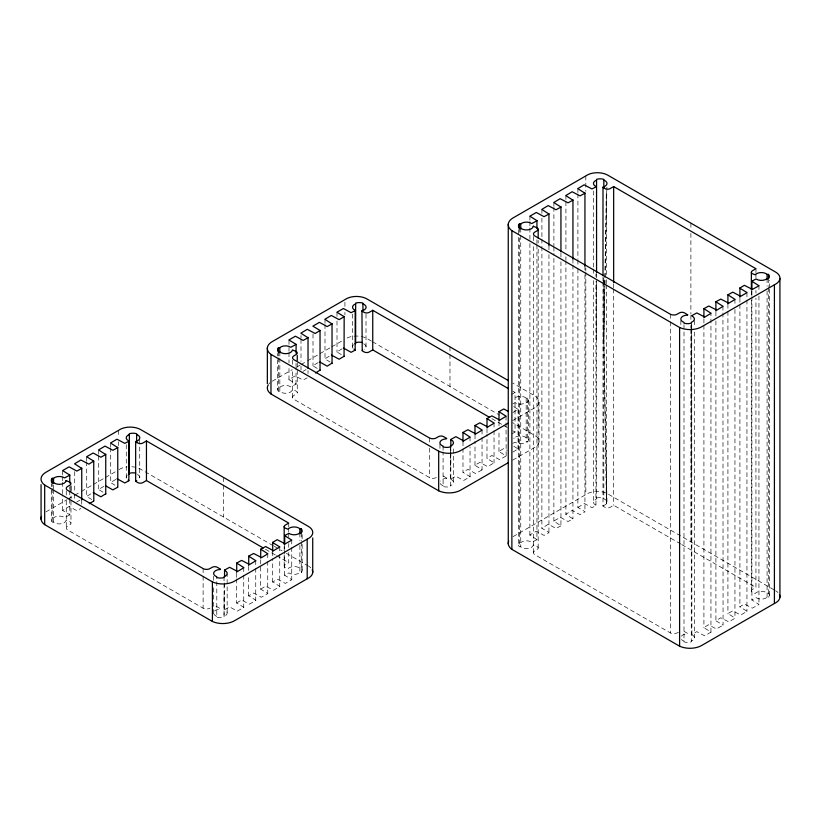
<?xml version="1.0" encoding="UTF-8"?>
<svg xmlns="http://www.w3.org/2000/svg" width="821" height="821" viewBox="0 0 821 821"><rect width="100%" height="100%" fill="white"/><g stroke="black" fill="none" stroke-linecap="round" stroke-linejoin="round"><path stroke-width="0.62" stroke-dasharray="4.11 3.08" d="M213.706 613.554L213.706 585.465M213.706 580.355L213.706 575.244M224.061 596.539L224.061 616.335A6.784 3.92 0 0 0 224.728 609.993L224.728 609.993M227.15 612.497L227.15 574.177M284.169 566.131L284.169 552.081M284.169 550.809L284.169 544.426M292.553 397.364L292.553 370.138M450.36 465.897L450.36 454.762M450.36 453.52L450.36 448.574M453.449 481.845L453.49 448.03M528.437 400.227L528.437 439.83M533.465 552.738L533.465 245.233M538.176 242.975L538.176 240.481M596.559 339.494L596.559 280.854M606.421 284.856L606.421 503.725L603.835 339.494L603.835 285.954M603.835 284.682L603.835 278.309M691.272 481.711L691.272 324.911M769.349 289.136L769.349 595.215M769.349 287.873L769.349 280.289M606.986 502L603.835 339.494L604.738 285.872M604.759 284.6L606.319 191.396M603.835 339.494L604.923 285.718M604.944 284.446L606.904 187.137M446.788 478.253L446.347 478.469A6.784 3.92 0 0 0 440.302 481.096M722.942 312.975L723.065 625.171L715.789 620.686L720.807 617.782L728.771 621.918L735.093 618.162L727.919 613.503L732.814 610.855L740.665 615.042L747.079 611.286L739.783 606.832L744.37 604.01L752.385 608.145L759.004 604.461L751.79 599.905L756.059 597.657A6.784 3.92 0 0 0 767.081 597.298L768.477 597.298A8.005 4.618 0 0 0 768.477 593.101L767.081 593.101A6.784 3.92 0 0 0 760.944 591.284A6.784 3.92 0 0 0 755.217 593.511L752.436 592.423A3.633 2.104 0 0 1 752.436 589.457L755.946 587.426L755.946 298.156M69.744 499.219L69.847 514.849L62.653 510.446L69.128 506.454L76.805 510.662L80.848 508.527M482.04 437.583L482.04 469.91L474.897 465.148L479.905 462.408L487.612 466.626L494.18 462.808L486.976 458.508L487.007 434.258M506.034 422.846L506.157 455.932L498.87 451.458L503.714 448.553L507.162 450.37M514.254 438.188L513.577 438.229M536.944 244.884L536.944 539.674L529.812 534.912L536.329 531.187L544.046 535.395L549.085 532.542L541.881 528.272L541.911 247.583M560.938 261.755L560.938 525.82L553.806 521.058L560.333 517.322L568.05 521.54L572.945 518.882L565.772 514.264L572.196 510.426L580.047 514.613L585.086 511.76L577.881 507.481L577.912 267.759M602.912 505.808L603.127 505.695A6.784 3.92 0 0 0 606.976 502.39A6.784 3.92 0 0 0 603.835 498.85L603.835 283.82M436.259 477.535A4.854 2.802 0 0 1 429.404 477.535L293.969 399.334A4.854 2.802 0 0 1 293.969 395.383L296.207 394.09A3.633 2.104 0 0 0 296.207 391.124L292.358 389.544A6.794 3.92 0 0 1 287.288 393.136A6.794 3.92 0 0 1 279.838 391.443L278.452 391.443A8.005 4.618 0 0 1 278.452 387.245L279.838 387.245A6.794 3.92 0 0 1 290.829 386.865L296.176 384.074L288.869 379.589L295.17 375.885L303.093 380.01L307.136 377.886M450.975 478.93L455.901 476.262L463.619 480.48L470.166 476.693L462.972 472.362L463.003 448.995M691.754 328.605L691.887 634.305L696.813 631.647L704.664 635.823L711.078 632.067L703.792 627.644L708.369 624.791L716.384 628.927L723.003 625.243M69.744 514.941L64.572 517.528A6.794 3.92 0 0 0 53.55 517.887L52.154 517.887A8.005 4.618 0 0 0 52.154 522.094L53.55 522.094A6.794 3.92 0 0 0 60.99 523.788A6.794 3.92 0 0 0 66.06 520.206L69.908 521.776A3.633 2.104 0 0 1 69.908 524.742L67.681 526.025A4.854 2.802 0 0 0 67.681 529.986L203.115 608.176A4.854 2.802 0 0 0 209.971 608.176M296.032 384.3L296.032 367.295M224.687 609.582L229.613 606.914L237.32 611.122L243.878 607.345L236.684 603.014L236.715 578.764M236.653 602.994L241.559 599.977L249.461 604.174L255.885 600.336L248.712 595.707L253.607 593.06L261.324 597.267L267.862 593.511L260.688 589.15L260.719 559.409M260.657 589.129L265.614 586.132L273.578 590.268L279.889 586.471L272.716 581.853L277.611 579.205L285.328 583.413L291.835 579.708L284.579 575.172L288.859 572.925A6.784 3.92 0 0 0 299.881 572.565L301.276 572.565A8.005 4.618 0 0 0 301.276 568.368L299.881 568.368A6.784 3.92 0 0 0 293.744 566.552A6.784 3.92 0 0 0 288.017 568.779L285.236 567.701A3.633 2.104 0 0 1 285.226 564.725L288.746 562.703L288.746 552.482M470.033 476.837L470.033 447.065M482.04 469.91L475.657 473.543L467.898 469.335L462.941 472.342M506.034 456.055L499.661 459.688L491.851 455.481L486.945 458.487M512.889 452.094L518.174 448.923L513.012 445.834M710.945 632.211L710.945 313.109M45.884 511.894L67.014 499.691M68.112 499.055L73.603 495.884M74.701 495.248L80.191 492.087M81.289 491.451L92.27 485.108M93.368 484.472L104.349 478.13M105.447 477.504L116.428 471.162M272.172 381.242L292.204 369.676M296.597 367.141L299.891 365.242M300.989 364.606L306.479 361.435M307.577 360.799L330.637 347.488M331.735 346.852L342.726 340.51M76.774 501.98L79.853 500.194M90.823 493.862L86.574 496.459L91.736 499.527M103.857 486.34L98.571 489.48L103.733 492.6M115.853 479.413L110.568 482.553L115.73 485.673M303.062 371.328L306.141 369.553M318.148 362.615L312.863 365.817L318.025 368.886M329.118 356.283L324.859 358.89L330.021 361.958M342.141 348.761L336.867 351.952L342.029 355.031M511.524 394.49L515.034 392.459L515.034 432.051L511.524 434.083M512.735 403.686L515.147 402.69A6.784 3.92 0 0 0 526.169 402.331L527.564 402.331A8.005 4.618 0 0 0 527.564 398.134L526.169 398.134A6.784 3.92 0 0 0 520.032 396.317A6.784 3.92 0 0 0 514.315 398.544L513.556 398.626M512.889 412.501L518.174 409.34L513.012 406.241M512.632 420.578L533.496 408.53A14.84 8.569 0 0 0 534.697 395.794L512.694 383.089M512.735 443.278L515.147 442.283A6.784 3.92 0 0 0 526.169 441.924L527.564 441.924A8.005 4.618 0 0 0 527.564 437.716L526.169 437.716A6.784 3.92 0 0 0 520.032 435.91A6.784 3.92 0 0 0 514.315 438.127M512.632 460.16L533.496 448.122A14.84 8.569 0 0 0 534.697 435.387L512.694 422.682M513.084 536.616L585.825 494.622A14.84 8.569 0 0 1 607.889 493.924L774.501 590.125M536.944 539.674L531.772 542.26A6.794 3.92 0 0 0 520.75 542.619L519.354 542.619A8.005 4.618 0 0 0 519.354 546.817L520.75 546.817A6.794 3.92 0 0 0 528.19 548.51A6.794 3.92 0 0 0 533.26 544.939L537.108 546.499A3.633 2.104 0 0 1 537.108 549.475L534.882 550.758A4.854 2.802 0 0 0 534.882 554.719L670.316 632.909A4.854 2.802 0 0 0 677.171 632.909L678.659 632.047M560.938 525.82L556.002 528.457L548.336 524.25L541.85 528.252M680.65 543.954L613.656 505.274L610.147 507.306A3.633 2.104 0 0 1 604.995 507.306L602.953 506.126M450.996 479.341L451.016 479.341A6.784 3.92 0 0 1 450.36 485.693M691.908 634.715L691.929 634.725A6.784 3.92 0 0 1 691.272 641.068M595.943 505.213L595.923 505.202A6.784 3.92 0 0 1 596.559 498.85L596.559 273.578M512.817 391.186L515.034 392.459M371.4 341.105L366.977 338.55A14.84 8.569 0 0 0 345.959 338.57M372.508 341.741L499.486 415.057M491.779 418.618L502.852 425.011M503.961 425.658L507.286 427.577M512.817 430.768L515.034 432.051M681.748 544.59L755.946 587.426M273.198 545.708L140.689 469.202A14.84 8.569 0 0 0 131.719 466.739M274.296 546.345L282.003 550.788M286.396 553.323L308.409 566.028M265.481 549.27L275.456 555.027M276.564 555.663L288.746 562.703M498.973 451.581L499.004 430.768M474.979 465.435L475.01 441.185M553.877 521.345L553.908 253.453M288.971 379.825L289.002 367.069M529.884 535.2L529.914 240.43M284.682 575.295L284.713 551.055M272.685 582.222L272.716 558.865M248.681 596.087L248.712 575.275M62.683 510.467L62.714 494.765M577.851 507.46L584.336 503.468L592.003 507.676L595.943 505.613L595.943 281.624M446.798 478.15L443.638 476.242A3.633 2.104 0 0 0 440.354 475.667M691.754 324.767L691.754 327.322M439.943 444.274L439.953 449.261M768.477 278.586L768.477 286.272M768.477 287.545L768.477 597.298M767.081 278.586L767.081 286.272M767.081 291.034L767.081 597.298M758.943 285.4L758.943 291.794M758.943 296.032L758.943 604.502M755.946 268.724L755.946 272.562M755.946 273.845L755.946 277.683M755.946 290.48L755.946 293.035M751.913 291.188L751.913 295.416M751.913 296.699L751.913 600.048M751.369 291.239L751.369 295.037M751.369 300.106L751.369 591.069M746.946 292.728L746.946 299.121M746.946 300.004L746.946 611.429M739.916 298.115L739.916 303.236M739.916 304.509L739.916 606.976M734.949 299.255L734.949 304.776M734.949 309.496L734.949 618.357M727.919 304.16L727.919 310.554M727.919 311.436L727.919 613.903M722.942 306.182L722.942 312.585M715.912 311.97L715.912 316.208M715.912 320.929L715.912 620.83M703.915 318.897L703.915 324.418M703.915 325.301L703.915 627.757M694.402 320.559L694.412 326.963M694.412 332.074L694.412 637.845M691.272 322.355L691.272 641.868A8.005 4.618 0 0 1 683.996 641.868L683.996 322.355M690.892 223.148L690.892 228.259M690.892 233.38L690.892 314.022M690.892 315.295L690.892 320.416M690.892 325.537L690.892 328.102M690.892 329.375L690.892 541.85M680.855 320.559L680.855 326.953M670.316 314.197L670.316 320.601M670.316 321.883L670.316 632.909M613.656 283.85L613.656 287.689M613.656 288.971L613.656 505.274M606.421 191.416L606.421 274.614M606.421 279.735L606.421 283.573M603.835 277.898L603.835 282.537M602.994 277.036L602.994 280.874M602.994 282.157L602.994 506.147M595.943 273.937L595.943 276.503M593.409 191.036L593.409 267.841M593.409 269.114L593.409 275.517M593.409 280.638L593.409 502.062M585.825 175.92L585.825 191.272M585.825 268.067L585.825 270.632M585.825 271.915L585.825 494.622M584.942 266.209L584.942 270.047M584.942 274.768L584.942 511.955M577.912 188.399L577.912 193.52M577.912 193.92L577.912 259.2M577.912 260.083L577.912 266.876M572.945 259.056L572.945 264.177M572.945 265.06L572.945 518.882M565.915 195.326L565.915 200.447M565.915 201.73L565.915 252.047M565.915 256.768L565.915 259.723M565.915 260.606L565.915 514.428M560.938 253.186L560.938 257.024M553.908 202.264L553.908 206.492M553.908 207.374L553.908 245.777M553.908 247.059L553.908 252.57M548.941 246.033L548.941 249.871M548.941 254.602L548.941 532.747M541.911 209.581L541.911 213.419M541.911 218.15L541.911 238.624M541.911 239.024L541.911 246.7M539.017 402.341L539.017 441.934M538.176 249.194L538.176 547.987M536.944 239.773L536.944 243.611M533.465 236.52L533.465 243.991M529.914 216.118L529.914 221.239M529.914 221.629L529.914 226.75M529.914 228.033L529.914 239.547M527.564 398.134L527.564 441.924M526.169 398.134L526.169 441.924M520.75 228.115L520.75 234.508M520.75 235.432L520.75 546.817M519.354 228.115L519.354 233.236M519.354 237.998L519.354 546.817M518.482 229.798L518.482 236.12M518.482 237.382L518.482 544.703M518.041 409.135L518.041 449.128M506.034 416.062L506.034 421.573M499.004 421.83L499.004 426.058M494.037 422.989L494.037 429.383M494.037 430.656L494.037 462.982M487.007 428.757L487.007 432.985M482.04 429.927L482.04 436.7M475.01 434.802L475.01 440.795M470.033 436.854L470.033 442.355M463.003 441.729L463.003 447.722M450.842 448.492L450.842 451.047M450.842 452.32L450.842 479.146M450.36 446.101L450.36 486.494A8.005 4.618 0 0 1 443.083 486.494L443.083 452.012M449.98 346.883L449.98 353.266M449.98 354.549L449.98 386.475M443.083 446.101L443.083 450.739M429.404 437.942L429.404 443.053M429.404 448.153L429.404 477.535M366.012 314.125L366.012 347.324M352.568 314.115L352.568 347.314M344.923 302.21L344.923 307.321M344.923 312.421L344.923 314.977M337 312.534L337 316.372M337 321.083L337 352.127M325.003 319.461L325.003 323.3M325.003 324.572L325.003 359.054M313.006 334.055L313.006 365.981M308.029 370.589L308.029 373.534M302.149 534.604L302.149 539.551M302.149 544.497L302.149 570.482M301.276 532.973L301.276 540.639M301.276 541.922L301.276 572.565M300.999 335.481L300.999 338.036M300.999 339.309L300.999 361.414M300.999 366.135L300.999 369.963M299.881 532.973L299.881 540.639M299.881 545.38L299.881 572.565M297.264 362.913L297.264 367.87M297.264 370.343L297.264 392.612M296.032 363.467L296.032 366.412M292.553 360.245L292.553 365.191M291.742 539.787L291.742 546.57M291.742 547.453L291.742 579.77M289.002 340.253L289.002 351.347M289.002 352.63L289.002 362.841M288.746 523.11L288.746 526.938M288.746 528.221L288.746 532.049M288.746 533.322L288.746 537.16M288.746 543.543L288.746 547.371M284.713 544.672L284.713 550.655M279.838 351.85L279.838 356.961M279.838 358.233L279.838 391.443M279.745 546.714L279.745 553.498M279.745 554.38L279.745 586.697M278.452 351.85L278.452 356.961M278.452 357.874L278.452 391.443M277.57 353.451L277.57 355.924M277.57 359.639L277.57 389.328M272.716 551.599L272.716 557.582M267.749 553.641L267.749 560.425M267.749 561.307L267.749 593.624M255.742 560.569L255.742 566.952M255.742 568.235L255.742 600.562M248.712 566.336L248.712 570.564M243.745 567.496L243.745 574.279M243.745 575.162L243.745 607.489M236.715 573.263L236.715 578.374M224.544 582.972L224.544 609.787M224.061 576.742L224.061 617.146A8.005 4.618 0 0 1 216.795 617.146L216.795 576.742M223.681 477.535L223.681 483.918M223.681 485.19L223.681 517.117M203.115 568.584L203.115 574.977M203.115 576.25L203.115 608.176M139.714 439.83L139.724 477.976M126.27 444.756L126.27 477.966M118.624 430.307L118.624 436.69M118.624 441.801L118.624 445.629M110.712 443.186L110.712 447.014M110.712 447.897L110.712 482.779M98.715 450.113L98.715 455.224M98.715 456.107L98.715 489.706M86.708 457.04L86.708 460.868M86.708 461.751L86.708 496.633M81.741 500.348L81.741 504.186M74.711 471.634L74.711 492.949M74.711 494.221L74.711 499.732M70.975 496.038L70.975 498.511M70.975 500.984L70.975 523.254M69.744 486.843L69.744 489.398M69.744 490.681L69.744 498.337M66.265 490.896L66.265 495.843M66.265 500.789L66.265 528.006M62.714 470.895L62.714 475.616M62.714 476.888L62.714 480.716M62.714 482.389L62.714 493.883M53.55 485.057L53.55 488.885M53.55 489.798L53.55 522.094M52.154 482.502L52.154 487.612M52.154 488.516L52.154 522.094M51.282 484.103L51.282 486.576M51.282 490.281L51.282 519.98M268.765 384.105A16.553 9.554 0 0 1 270.242 382.586M443.083 485.693A6.784 3.92 0 0 1 440.23 483.528M363.652 343.783A6.784 3.92 0 0 1 364.37 349.387M353.071 348.361A6.784 3.92 0 0 1 354.138 344.225M775.609 590.761A14.84 8.569 0 0 1 777.969 592.536M683.996 641.068A6.784 3.92 0 0 1 681.533 639.477M681.409 636.183A6.784 3.92 0 0 1 687.249 633.843L687.639 633.412L684.55 631.616A3.633 2.104 0 0 0 681.266 631.041M596.559 498.049A8.005 4.618 0 0 1 603.835 498.049M119.127 469.55A14.84 8.569 0 0 1 127.07 466.882M308.942 566.357A14.84 8.569 0 0 1 310.769 567.814M216.795 616.335A6.784 3.92 0 0 1 213.86 612.035A6.784 3.92 0 0 1 220.049 609.11L220.428 608.679L217.339 606.893A3.633 2.104 0 0 0 213.378 606.432M137.364 474.425A6.784 3.92 0 0 1 138.626 479.618M126.311 478.12A6.784 3.92 0 0 1 127.152 475.441"/><path stroke-width="1.23" d="M41.071 519.241L41.071 484.606M135.66 481.178L135.66 441.585M284.169 544.426L284.169 526.538M361.948 310.933L362.215 350.321A6.784 3.92 0 0 0 362.615 350.198M538.176 237.998L538.176 229.275M66.06 480.593L69.908 482.184A3.633 2.104 0 0 1 69.908 485.149L67.681 486.443A4.854 2.802 0 0 0 67.681 490.394L203.115 568.584A4.854 2.802 0 0 0 209.971 568.584L212.198 567.301A3.633 2.104 0 0 1 217.339 567.301L220.5 569.21M533.26 226.216L537.108 227.797A3.633 2.104 0 0 1 537.108 230.763L534.882 232.056A4.854 2.802 0 0 0 534.882 236.007L670.316 314.197A4.854 2.802 0 0 0 677.171 314.197L679.398 312.914A3.633 2.104 0 0 1 684.55 312.914L687.711 314.823M220.48 569.343L220.049 569.528A6.784 3.92 0 0 0 213.86 572.453A6.784 3.92 0 0 0 216.795 576.742L216.795 577.553A8.005 4.618 0 0 0 224.061 577.553L224.061 576.742A6.784 3.92 0 0 0 224.728 570.4L224.728 570.4M687.68 314.956L687.249 315.141A6.784 3.92 0 0 0 681.061 318.066A6.784 3.92 0 0 0 683.996 322.355L683.996 323.166A8.005 4.618 0 0 0 691.272 323.166L691.272 322.355A6.784 3.92 0 0 0 691.929 316.013L691.929 316.013M508.168 411.362L503.755 408.961L498.922 411.68L506.177 416.237L499.753 420.075L491.902 415.888L486.976 418.556L494.18 423.164L487.787 426.992L479.905 422.815L475.01 425.473L482.173 430.091L475.831 433.899L467.898 429.742L462.972 432.421L463.003 441.729M128.743 441.288L124.802 443.35L116.962 439.194L110.568 442.991L117.742 447.64L112.846 450.288L104.996 446.101L98.571 449.918L105.745 454.567L100.85 457.215L93.132 453.007L86.595 456.763L93.738 461.104L93.799 500.728M117.742 447.24L117.803 486.874M462.941 432.441L470.135 437.152L463.619 440.887L455.901 436.68L450.975 439.338M135.732 441.79L137.795 442.991A3.633 2.104 0 0 0 142.946 442.991L146.456 440.959L288.746 523.11L285.236 525.132A3.633 2.104 0 0 0 285.226 528.108L287.997 529.217A6.784 3.92 0 0 1 293.744 526.969A6.784 3.92 0 0 1 299.881 528.775L301.276 528.775A8.005 4.618 0 0 1 301.276 532.973L299.881 532.973A6.784 3.92 0 0 1 288.889 533.363L284.6 535.61L291.804 540.136L285.185 543.82L277.17 539.684L272.582 542.517L279.879 546.971L273.455 550.717L265.614 546.54L260.719 549.187L267.882 553.816L261.571 557.603L253.607 553.467L248.66 556.156L255.885 560.743L249.574 564.53L241.61 560.394L236.684 563.062L243.888 567.67L237.577 571.457L229.613 567.321L224.687 569.99M602.932 187.404L605.005 188.604A3.633 2.104 0 0 0 610.147 188.604L613.656 186.572L755.946 268.724L752.436 270.745A3.633 2.104 0 0 0 752.436 273.721L755.197 274.83A6.784 3.92 0 0 1 760.944 272.582A6.784 3.92 0 0 1 767.081 274.388L768.477 274.388A8.005 4.618 0 0 1 768.477 278.586L767.081 278.586A6.784 3.92 0 0 1 756.09 278.976L751.8 281.223L759.004 285.749L752.385 289.433L744.37 285.298L739.783 288.13L747.079 292.584L740.665 296.34L732.814 292.153L727.919 294.801L735.082 299.429L728.771 303.216L720.807 299.08L715.861 301.769L723.085 306.356L716.774 310.143L708.81 306.007L703.884 308.675L711.089 313.283L704.777 317.07L696.813 312.934L691.887 315.603M135.711 441.493L135.927 441.38A6.784 3.92 0 0 0 139.775 438.075A6.784 3.92 0 0 0 136.635 434.535M135.711 481.075L135.927 480.973A6.784 3.92 0 0 0 136.707 480.716M362.01 310.841L362.215 310.728A6.784 3.92 0 0 0 366.063 307.423A6.784 3.92 0 0 0 362.923 303.883M602.912 187.106L603.127 186.993A6.784 3.92 0 0 0 606.976 183.688A6.784 3.92 0 0 0 603.835 180.148M315.572 373.011L320.067 370.066M331.376 355.031L339.135 359.229L344.091 356.232M93.738 501.087L89.284 503.663M93.184 492.59L100.891 496.808L105.745 493.76M117.742 487.233L112.805 489.87L105.499 485.714M320.036 370.435L320.036 330.453L312.873 326.142L319.42 322.355L327.138 326.573L332.033 323.915L324.859 319.297L331.294 315.459L339.135 319.646L344.163 316.742L344.061 356.56M319.862 362.03L327.189 366.166L332.033 363.118M474.979 425.494L475.01 434.412M355.031 310.646L351.09 312.709L343.424 308.501L336.897 312.237L344.03 316.598M508.394 388.62L372.744 310.307L369.234 312.339A3.633 2.104 0 0 1 364.093 312.339L362.03 311.138M595.943 186.901L592.003 188.963L584.121 184.817L577.779 188.656L584.973 193.233L580.006 195.891L572.124 191.745L565.782 195.583L572.945 200.18L568.05 202.828L560.117 198.682L553.785 202.51L561 207.066L556.002 209.755L548.161 205.589L541.778 209.437L548.972 214.014L544.046 216.682L536.329 212.475L529.832 216.18L537.078 220.716L531.772 223.558A6.794 3.92 0 0 0 520.75 223.917L519.354 223.917A8.005 4.618 0 0 0 519.354 228.115L520.75 228.115A6.794 3.92 0 0 0 528.19 229.808A6.794 3.92 0 0 0 533.26 226.227M128.743 480.88L124.802 482.943L117.044 478.756M355.031 350.228L351.09 352.301L343.568 348.083M263.264 547.987L146.456 480.552L142.946 482.574A3.633 2.104 0 0 1 137.795 482.574L135.722 481.363M489.562 417.345L372.744 349.9L369.234 351.932A3.633 2.104 0 0 1 364.093 351.932L362.03 350.731M307.198 539.171L234.457 581.176A16.553 9.554 0 0 1 212.403 581.863L44.683 485.037A16.553 9.554 0 0 1 45.884 472.301L118.624 430.307A14.84 8.569 0 0 1 140.689 429.609L308.409 526.435A14.84 8.569 0 0 1 307.198 539.171L307.198 578.764L234.457 620.768A16.553 9.554 0 0 1 212.403 621.456L44.683 524.629A16.553 9.554 0 0 1 41.502 516.399M508.24 423.113L460.745 450.524A16.553 9.554 0 0 1 438.691 451.222L270.971 354.385A16.553 9.554 0 0 1 272.172 341.649L344.923 299.655A14.84 8.569 0 0 1 366.977 298.957L508.291 380.544M774.408 284.784L701.657 326.789A16.553 9.554 0 0 1 679.603 327.476L511.883 230.65A16.553 9.554 0 0 1 513.084 217.914L585.825 175.92A14.84 8.569 0 0 1 607.889 175.222L775.609 272.059A14.84 8.569 0 0 1 774.408 284.784L774.408 603.497L701.657 645.491A16.553 9.554 0 0 1 679.603 646.189L511.883 549.352A16.553 9.554 0 0 1 508.702 541.131M508.24 462.695L460.745 490.116A16.553 9.554 0 0 1 438.691 490.814L270.971 393.977A16.553 9.554 0 0 1 268.21 384.916M451.016 439.758L450.975 439.738A6.784 3.92 0 0 1 450.36 446.101L450.36 446.901A8.005 4.618 0 0 1 443.083 446.901L443.083 446.101A6.784 3.92 0 0 1 440.148 441.801A6.784 3.92 0 0 1 446.347 438.876L446.727 438.445L443.638 436.649A3.633 2.104 0 0 0 438.496 436.649L436.259 437.942A4.854 2.802 0 0 1 429.404 437.942L293.969 359.752A4.854 2.802 0 0 1 293.969 355.791L296.207 354.508A3.633 2.104 0 0 0 296.207 351.532L292.379 349.89A6.794 3.92 0 0 1 287.288 353.543A6.794 3.92 0 0 1 279.838 351.85L278.452 351.85A8.005 4.618 0 0 1 278.452 347.652L279.838 347.652A6.794 3.92 0 0 1 290.829 347.273L296.135 344.399L296.032 353.246M66.06 480.613A6.794 3.92 0 0 1 60.99 484.195A6.794 3.92 0 0 1 53.55 482.502L52.154 482.502A8.005 4.618 0 0 1 52.154 478.304L53.55 478.304A6.794 3.92 0 0 1 64.541 477.914L69.877 475.123L62.622 470.566L69.128 466.862L76.846 471.069L81.741 468.422L74.567 463.803L80.879 460.006L88.894 464.152L93.738 461.104M595.943 186.511L595.923 186.5A6.784 3.92 0 0 1 596.559 180.148M355.031 310.246L355.011 310.235A6.784 3.92 0 0 1 355.657 303.883M355.031 349.838L355.011 349.828A6.784 3.92 0 0 1 354.138 349.336M128.743 440.898L128.723 440.887A6.784 3.92 0 0 1 129.359 434.535M128.743 480.49L128.723 480.48A6.784 3.92 0 0 1 128.117 480.152M296.032 344.307L288.9 339.945L295.427 336.21L303.134 340.428L308.029 337.78L300.866 333.182L307.29 329.313L315.141 333.5L320.087 330.494M508.261 224.143L508.271 543.974M267.359 347.888L267.359 383.653M779.929 278.606L779.929 597.308M768.477 274.388L768.477 278.227M767.081 274.388L767.081 279.509M751.913 280.946L751.913 289.905M751.369 272.233L751.369 289.967M739.916 287.873L739.916 297.233M727.919 294.801L727.919 303.76M715.912 301.728L715.912 311.087M703.915 308.655L703.915 317.614M679.603 327.476L679.603 646.189M613.656 186.572L613.656 282.568M603.835 187.824L603.835 179.337A8.005 4.618 0 0 0 596.559 179.337L596.559 272.777M602.994 187.445L602.994 275.753M584.942 192.853L584.942 266.209M572.945 199.78L572.945 259.056M560.938 206.718L560.938 251.903M548.941 213.645L548.941 245.643M536.944 220.572L536.944 228.649M520.75 223.917L520.75 229.038M519.354 223.917L519.354 229.038M511.883 230.65L511.883 549.352M499.004 411.608L499.004 420.947M487.007 418.536L487.007 427.874M450.842 439.553L450.842 447.219M438.691 451.222L438.691 490.814M372.744 310.307L372.744 349.9M362.923 310.738L362.923 303.082A8.005 4.618 0 0 0 355.657 303.082L355.657 343.476A6.784 3.92 0 0 0 355 343.742M355.175 310.43L355.175 350.023M332.033 323.525L332.033 363.508M312.729 537.94L312.729 572.576M308.029 337.38L308.029 368.424M301.276 528.775L301.276 532.613M299.881 528.775L299.881 533.886M297.264 355.493L297.264 360.44M284.713 535.333L284.713 544.272M279.838 347.652L279.838 352.763M278.452 347.652L278.452 352.763M272.716 542.26L272.716 551.599M270.971 354.385L270.971 393.977M260.719 549.187L260.719 558.126M248.712 556.115L248.712 565.453M236.715 563.042L236.715 572.381M224.544 570.195L224.544 576.588M212.403 581.863L212.403 621.456M146.456 440.959L146.456 480.552M136.635 442.663L136.635 433.724A8.005 4.618 0 0 0 129.359 433.724L129.359 474.117A6.784 3.92 0 0 0 128.404 474.548M128.876 441.082L128.876 480.665M105.745 454.167L105.745 494.16M81.741 468.032L81.741 499.958M70.975 486.145L70.975 491.091M69.744 474.959L69.744 483.015M53.55 478.304L53.55 483.405M52.154 478.304L52.154 483.405M44.683 485.037L44.683 524.629M355.657 342.665A8.005 4.618 0 0 1 362.502 342.552M779.447 594.609A14.84 8.569 0 0 1 774.408 603.497M312.247 569.877A14.84 8.569 0 0 1 307.198 578.764M129.359 473.317A8.005 4.618 0 0 1 135.773 473.101"/></g></svg>
